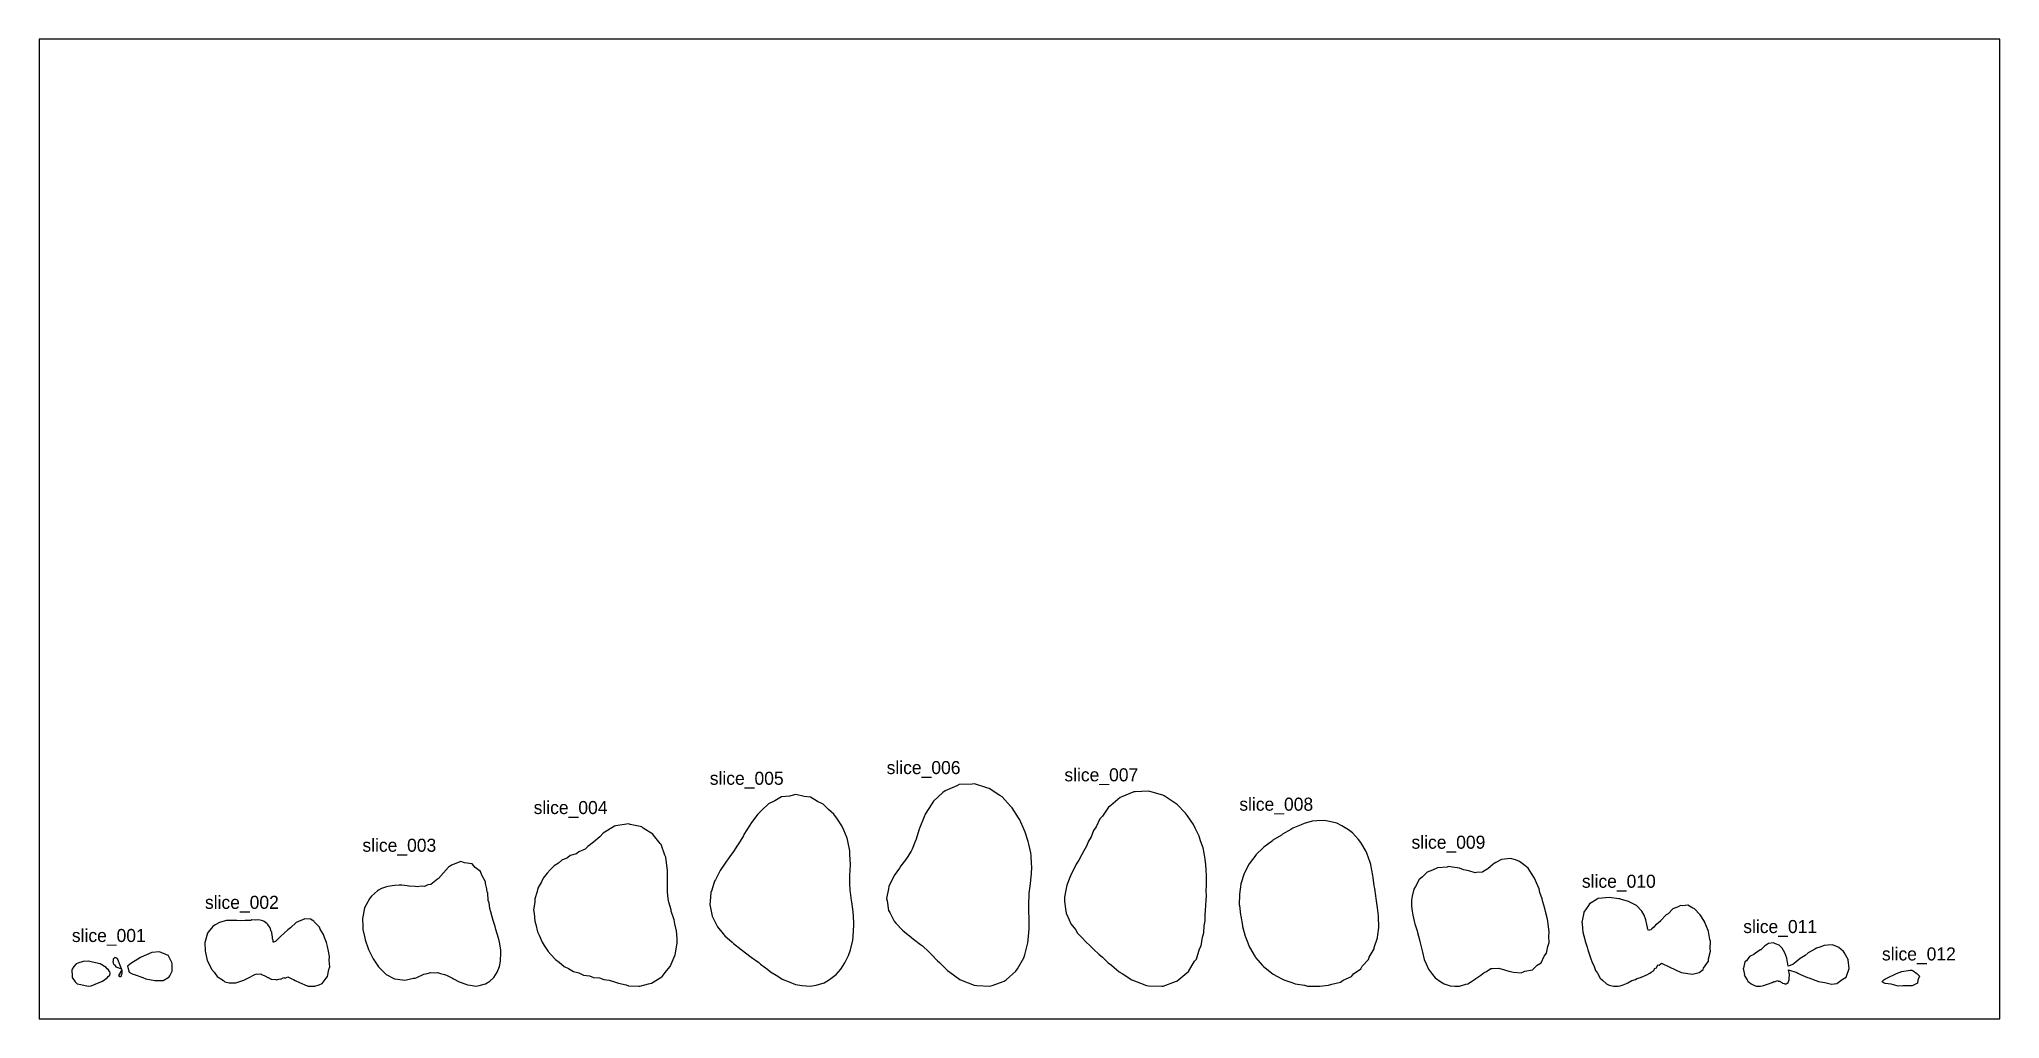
# Model space of a CAD drawing. Header units: metres. Extents: x 0 to 600, y 0 to 300.
import ezdxf

# ---------------------------------------------------------------- set-up
doc = ezdxf.new("R2010")
doc.units = ezdxf.units.M

msp = doc.modelspace()

# ---------------------------------------------------------------- linework, layer by layer
at = {"layer": 'sheet_boundary'}
for p, q in [((600, 300), (0, 300)), ((0, 300), (0, 0)), ((600, 0), (600, 300)), ((0, 0), (600, 0))]:
    msp.add_line(p, q, dxfattribs=at)
at = {"layer": 'slice_001'}
for p, q in [((22.615308, 18.340664), (22.593754, 17.664711)), ((22.836337, 18.510214), (22.615308, 18.340664)), ((23.131958, 18.73145), (22.836337, 18.510214)), ((23.424949, 18.698335), (23.131958, 18.73145)), ((24.014164, 18.256174), (23.424949, 18.698335)), ((24.061849, 18.214672), (24.014164, 18.256174)), ((24.109157, 18.125171), (24.061849, 18.214672)), ((25.152874, 15.354789), (24.109157, 18.125171)), ((30.163692, 18.281576), (28.073598, 16.899087)), ((30.999495, 18.816758), (30.163692, 18.281576)), ((31.175738, 18.877762), (30.999495, 18.816758)), ((34.452038, 20.321847), (31.175738, 18.877762)), ((36.828389, 20.518236), (34.452038, 20.321847)), ((39.419407, 19.440258), (36.828389, 20.518236)), ((39.522987, 19.354436), (39.419407, 19.440258)), ((39.54093, 19.31356), (39.522987, 19.354436)), ((40.590369, 17.272579), (39.54093, 19.31356)), ((10.05329, 15.243968), (10, 14.968596)), ((10, 14.968596), (10.044392, 13.028367)), ((10.044392, 13.028367), (10.111478, 12.678625)), ((10.570428, 16.040641), (10.05329, 15.243968)), ((10.111478, 12.678625), (10.990255, 11.294206)), ((11.319287, 16.812053), (10.570428, 16.040641)), ((11.83076, 16.999427), (11.319287, 16.812053)), ((13.44876, 17.579762), (11.83076, 16.999427)), ((15.037642, 17.616814), (13.44876, 17.579762)), ((16.297796, 17.379632), (15.037642, 17.616814)), ((18.689639, 16.798461), (16.297796, 17.379632)), ((20.528573, 15.688443), (18.689639, 16.798461)), ((19.367876, 11.538751), (20.835849, 12.533249)), ((20.829323, 15.297246), (20.528573, 15.688443)), ((21.253377, 14.968596), (20.829323, 15.297246)), ((20.835849, 12.533249), (21.127736, 12.9572)), ((21.127736, 12.9572), (21.561817, 13.391711)), ((21.515781, 14.528965), (21.253377, 14.968596)), ((21.591615, 14.408977), (21.515781, 14.528965)), ((21.561817, 13.391711), (21.663651, 13.84556)), ((21.693734, 13.969775), (21.591615, 14.408977)), ((21.663651, 13.84556), (21.693734, 13.969775)), ((22.593754, 17.664711), (22.52012, 17.55207)), ((22.52012, 17.55207), (22.661375, 17.057194)), ((22.661375, 17.057194), (22.812217, 16.667767)), ((22.812217, 16.667767), (23.030402, 16.519011)), ((23.030402, 16.519011), (23.39917, 15.886127)), ((23.39917, 15.886127), (25.152874, 15.354789)), ((25.320925, 14.966112), (24.300117, 13.229053)), ((24.300117, 13.229053), (24.554208, 13.057029)), ((24.554208, 13.057029), (24.523232, 12.978103)), ((24.523232, 12.978103), (24.821112, 12.850982)), ((24.821112, 12.850982), (24.851195, 12.982787)), ((24.851195, 12.982787), (25.158959, 13.02725)), ((25.158959, 13.02725), (25.198991, 13.561441)), ((25.198991, 13.561441), (25.391938, 13.801063)), ((25.362495, 14.950689), (25.320925, 14.966112)), ((25.391938, 13.801063), (25.362495, 14.950689)), ((28.073598, 16.899087), (27.026842, 16.142907)), ((27.026842, 16.142907), (27.480367, 14.297412)), ((27.480367, 14.297412), (28.473967, 13.823837)), ((28.473967, 13.823837), (29.359571, 13.41876)), ((29.359571, 13.41876), (31.76262, 12.657347)), ((31.76262, 12.657347), (32.62826, 12.293732)), ((32.62826, 12.293732), (35.433648, 11.767028)), ((37.946262, 11.757557), (39.664249, 12.804203)), ((39.664249, 12.804203), (39.774056, 12.859086)), ((39.774056, 12.859086), (39.986627, 13.20491)), ((39.986627, 13.20491), (40.713058, 14.593956)), ((40.671015, 16.86216), (40.590369, 17.272579)), ((40.726962, 14.968596), (40.671015, 16.86216)), ((40.713058, 14.593956), (40.726962, 14.968596)), ((10.990255, 11.294206), (11.580739, 10.735394)), ((11.580739, 10.735394), (12.728718, 10.517491)), ((12.728718, 10.517491), (14.987048, 10)), ((14.987048, 10), (15.880568, 10.093875)), ((15.880568, 10.093875), (17.083605, 10.613996)), ((17.083605, 10.613996), (19.367876, 11.538751)), ((35.433648, 11.767028), (35.56727, 11.725729)), ((35.56727, 11.725729), (35.735775, 11.750956)), ((35.735775, 11.750956), (37.946262, 11.757557))]:
    msp.add_line(p, q, dxfattribs=at)
at = {"layer": 'slice_002'}
for p, q in [((56.940721, 30.013889), (55.201724, 29.455375)), ((57.306055, 30.069667), (56.940721, 30.013889)), ((57.854504, 30.128481), (57.306055, 30.069667)), ((59.574282, 30.067938), (57.854504, 30.128481)), ((60.467003, 30.096138), (59.574282, 30.067938)), ((61.526701, 29.963864), (60.467003, 30.096138)), ((63.075345, 30.120353), (61.526701, 29.963864)), ((63.127054, 30.113705), (63.075345, 30.120353)), ((63.256342, 30.12911), (63.127054, 30.113705)), ((64.763586, 30.146422), (63.256342, 30.12911)), ((65.061313, 30.264304), (64.763586, 30.146422)), ((66.24766, 30.234589), (65.061313, 30.264304)), ((66.811658, 30.300146), (66.24766, 30.234589)), ((67.63844, 30.187236), (66.811658, 30.300146)), ((68.462801, 29.95869), (67.63844, 30.187236)), ((81.292304, 30.668341), (78.610022, 29.487536)), ((83.019342, 30.465509), (81.292304, 30.668341)), ((84.058743, 29.916289), (83.019342, 30.465509)), ((51.517722, 26.179726), (50.778257, 23.704035)), ((51.736319, 26.530537), (51.517722, 26.179726)), ((53.126708, 28.237146), (51.736319, 26.530537)), ((53.86292, 28.767048), (53.126708, 28.237146)), ((55.201724, 29.455375), (53.86292, 28.767048)), ((68.888091, 29.838303), (68.462801, 29.95869)), ((69.644358, 29.210783), (68.888091, 29.838303)), ((69.886116, 29.01209), (69.644358, 29.210783)), ((69.95902, 28.89114), (69.886116, 29.01209)), ((70.723781, 27.860685), (69.95902, 28.89114)), ((71.024175, 26.763788), (70.723781, 27.860685)), ((71.146967, 26.547603), (71.024175, 26.763788)), ((71.174607, 26.212272), (71.146967, 26.547603)), ((71.429322, 25.141939), (71.174607, 26.212272)), ((71.429823, 24.482107), (71.429322, 25.141939)), ((71.588621, 24.099703), (71.429823, 24.482107)), ((71.636419, 23.434569), (71.588621, 24.099703)), ((73.861355, 25.158645), (72.290625, 23.698654)), ((74.956544, 26.219622), (73.861355, 25.158645)), ((76.07016, 27.259445), (74.956544, 26.219622)), ((76.9028, 27.826831), (76.07016, 27.259445)), ((78.610022, 29.487536), (76.9028, 27.826831)), ((84.152281, 29.653627), (84.058743, 29.916289)), ((85.785268, 28.047369), (84.152281, 29.653627)), ((85.985399, 27.435311), (85.785268, 28.047369)), ((87.024657, 25.795898), (85.985399, 27.435311)), ((87.30156, 24.915829), (87.024657, 25.795898)), ((87.908549, 23.333881), (87.30156, 24.915829)), ((50.778257, 23.704035), (50.726962, 23.406773)), ((50.726962, 23.406773), (50.766642, 20.720712)), ((50.766642, 20.720712), (50.840201, 20.280733)), ((50.840201, 20.280733), (51.444709, 17.837841)), ((71.732396, 23.466008), (71.636419, 23.434569)), ((72.290625, 23.698654), (71.732396, 23.466008)), ((88.245876, 22.135617), (87.908549, 23.333881)), ((88.493641, 20.720712), (88.245876, 22.135617)), ((88.822916, 19.10635), (88.493641, 20.720712)), ((88.777081, 17.976633), (88.822916, 19.10635)), ((51.444709, 17.837841), (51.788723, 17.144934)), ((51.788723, 17.144934), (52.677157, 15.201097)), ((52.677157, 15.201097), (53.55676, 14.237341)), ((53.55676, 14.237341), (54.449929, 12.957065)), ((54.449929, 12.957065), (56.36842, 11.783993)), ((62.646929, 11.847802), (64.051357, 12.54495)), ((64.051357, 12.54495), (65.974469, 13.526779)), ((65.974469, 13.526779), (66.537323, 13.733643)), ((66.537323, 13.733643), (66.687342, 13.704831)), ((66.687342, 13.704831), (67.83049, 13.73722)), ((67.83049, 13.73722), (68.059826, 13.588654)), ((68.059826, 13.588654), (68.872334, 13.277017)), ((68.872334, 13.277017), (69.075084, 13.150504)), ((69.075084, 13.150504), (69.965873, 12.641737)), ((69.965873, 12.641737), (70.080327, 12.612214)), ((70.080327, 12.612214), (70.987512, 12.187313)), ((70.987512, 12.187313), (71.175611, 12.110062)), ((71.175611, 12.110062), (71.21747, 12.098291)), ((71.21747, 12.098291), (72.364639, 11.989229)), ((72.576, 11.937586), (73.625203, 12.192952)), ((73.625203, 12.192952), (73.944255, 12.126586)), ((73.944255, 12.126586), (74.864776, 12.617779)), ((74.864776, 12.617779), (75.319667, 12.496314)), ((75.319667, 12.496314), (76.116942, 12.812835)), ((76.116942, 12.812835), (77.344288, 12.227665)), ((77.344288, 12.227665), (77.792436, 12.04469)), ((77.792436, 12.04469), (78.339532, 11.702909)), ((86.62515, 10.817451), (87.799785, 12.423915)), ((87.799785, 12.423915), (88.234993, 12.932979)), ((88.234993, 12.932979), (88.651655, 15.143664)), ((88.651655, 15.143664), (88.905822, 15.920761)), ((88.905822, 15.920761), (88.777081, 17.976633)), ((56.36842, 11.783993), (56.831884, 11.35333)), ((56.831884, 11.35333), (58.086063, 11.022577)), ((58.086063, 11.022577), (60.147095, 11.048455)), ((60.147095, 11.048455), (62.646929, 11.847802)), ((72.364639, 11.989229), (72.576, 11.937586)), ((78.339532, 11.702909), (79.698881, 11.166071)), ((79.698881, 11.166071), (81.967286, 10.14679)), ((81.967286, 10.14679), (82.135119, 10.069082)), ((82.135119, 10.069082), (82.277059, 10.045122)), ((82.277059, 10.045122), (84.384643, 10)), ((84.384643, 10), (85.659658, 10.43365)), ((85.659658, 10.43365), (86.62515, 10.817451))]:
    msp.add_line(p, q, dxfattribs=at)
at = {"layer": 'slice_003'}
for p, q in [((129.026406, 48.157811), (126.136268, 47.072105)), ((130.177289, 47.750126), (129.026406, 48.157811)), ((121.922554, 42.791094), (119.849784, 41.124875)), ((122.035757, 42.839593), (121.922554, 42.791094)), ((122.176991, 42.993434), (122.035757, 42.839593)), ((125.216904, 46.405041), (122.176991, 42.993434)), ((126.136268, 47.072105), (125.216904, 46.405041)), ((132.472315, 47.478381), (130.177289, 47.750126)), ((133.453739, 46.319564), (132.472315, 47.478381)), ((135.022409, 45.133214), (133.453739, 46.319564)), ((135.409312, 43.981792), (135.022409, 45.133214)), ((136.546657, 41.935245), (135.409312, 43.981792)), ((101.134487, 36.905563), (100.076421, 34.929229)), ((101.699149, 37.517848), (101.134487, 36.905563)), ((103.523501, 39.22979), (101.699149, 37.517848)), ((103.793457, 39.407897), (103.523501, 39.22979)), ((104.798892, 39.873666), (103.793457, 39.407897)), ((106.252551, 40.442568), (104.798892, 39.873666)), ((106.692062, 40.560448), (106.252551, 40.442568)), ((108.743021, 40.845564), (106.692062, 40.560448)), ((110.128516, 40.877417), (108.743021, 40.845564)), ((111.013342, 40.895766), (110.128516, 40.877417)), ((112.653604, 40.689098), (111.013342, 40.895766)), ((113.075015, 40.636743), (112.653604, 40.689098)), ((113.240501, 40.626777), (113.075015, 40.636743)), ((115.056155, 40.499897), (113.240501, 40.626777)), ((115.757133, 40.446421), (115.056155, 40.499897)), ((116.937381, 40.605323), (115.757133, 40.446421)), ((117.874188, 40.560175), (116.937381, 40.605323)), ((118.952851, 41.052729), (117.874188, 40.560175)), ((119.849784, 41.124875), (118.952851, 41.052729)), ((136.591326, 41.419273), (136.546657, 41.935245)), ((137.004599, 39.815418), (136.591326, 41.419273)), ((137.138085, 38.798795), (137.004599, 39.815418)), ((137.271074, 38.573592), (137.138085, 38.798795)), ((137.414667, 36.240495), (137.271074, 38.573592)), ((137.72071, 35.508109), (137.414667, 36.240495)), ((99.145148, 31.780141), (98.905822, 30.70919)), ((98.905822, 30.70919), (99.015377, 28.315029)), ((99.578594, 33.967496), (99.145148, 31.780141)), ((100.076421, 34.929229), (99.578594, 33.967496)), ((137.907662, 33.76965), (137.72071, 35.508109)), ((138.253364, 32.756768), (137.907662, 33.76965)), ((138.601614, 31.180208), (138.253364, 32.756768)), ((138.921537, 30.116885), (138.601614, 31.180208)), ((139.511835, 28.238404), (138.921537, 30.116885)), ((99.015377, 28.315029), (99.016324, 27.397338)), ((99.016324, 27.397338), (99.601971, 24.836332)), ((99.601971, 24.836332), (99.711795, 24.206968)), ((99.711795, 24.206968), (100.682645, 21.569476)), ((139.731368, 27.397338), (139.511835, 28.238404)), ((140.592782, 24.668837), (139.731368, 27.397338)), ((140.639869, 24.418794), (140.592782, 24.668837)), ((140.847253, 23.43211), (140.639869, 24.418794)), ((100.682645, 21.569476), (100.796999, 21.203009)), ((100.796999, 21.203009), (102.093363, 18.588383)), ((102.093363, 18.588383), (102.1798, 18.392509)), ((102.1798, 18.392509), (103.85049, 15.895409)), ((141.270333, 21.107297), (140.847253, 23.43211)), ((141.214173, 17.604204), (141.316196, 20.2902)), ((141.316196, 20.2902), (141.270333, 21.107297)), ((103.85049, 15.895409), (103.896627, 15.819279)), ((103.896627, 15.819279), (104.921554, 14.7672)), ((104.921554, 14.7672), (106.063028, 13.65057)), ((106.063028, 13.65057), (106.199756, 13.60528)), ((106.199756, 13.60528), (108.773861, 12.218576)), ((108.773861, 12.218576), (109.683766, 12.190059)), ((109.683766, 12.190059), (111.886503, 11.822706)), ((111.886503, 11.822706), (114.567984, 12.413311)), ((114.567984, 12.413311), (115.020203, 12.470589)), ((115.020203, 12.470589), (115.58552, 12.688581)), ((115.58552, 12.688581), (117.745514, 13.670742)), ((117.745514, 13.670742), (118.749467, 13.851906)), ((118.749467, 13.851906), (119.890982, 14.21956)), ((119.890982, 14.21956), (121.025641, 14.09618)), ((121.025641, 14.09618), (121.872169, 14.138014)), ((121.872169, 14.138014), (122.847233, 13.853622)), ((122.847233, 13.853622), (124.039075, 13.550043)), ((124.039075, 13.550043), (124.629123, 13.330371)), ((124.629123, 13.330371), (126.088465, 12.662962)), ((126.088465, 12.662962), (126.509334, 12.414217)), ((126.509334, 12.414217), (126.81234, 12.278213)), ((126.81234, 12.278213), (128.536089, 11.335193)), ((137.933828, 11.572325), (139.13341, 12.694522)), ((139.13341, 12.694522), (140.164774, 14.248193)), ((140.164774, 14.248193), (140.851221, 16.010047)), ((140.851221, 16.010047), (141.214173, 17.604204)), ((128.536089, 11.335193), (130.595382, 10.56724)), ((130.595382, 10.56724), (131.025858, 10.419485)), ((131.025858, 10.419485), (131.915048, 10.29172)), ((131.915048, 10.29172), (133.762682, 10)), ((133.762682, 10), (134.617286, 10.16947)), ((134.617286, 10.16947), (136.58964, 10.695674)), ((136.58964, 10.695674), (137.933828, 11.572325))]:
    msp.add_line(p, q, dxfattribs=at)
at = {"layer": 'slice_004'}
for p, q in [((169.661096, 54.05437), (167.92949, 52.73588)), ((171.545609, 55.771408), (169.661096, 54.05437)), ((172.627068, 56.855131), (171.545609, 55.771408)), ((176.093907, 58.99992), (172.627068, 56.855131)), ((176.320517, 59.107043), (176.093907, 58.99992)), ((176.367053, 59.10325), (176.320517, 59.107043)), ((180.406919, 59.702668), (176.367053, 59.10325)), ((180.896087, 59.484888), (180.406919, 59.702668)), ((184.377844, 58.788362), (180.896087, 59.484888)), ((184.862446, 58.365264), (184.377844, 58.788362)), ((187.792823, 56.553643), (184.862446, 58.365264)), ((188.033371, 56.198219), (187.792823, 56.553643)), ((190.032856, 53.73115), (188.033371, 56.198219)), ((159.954647, 48.60916), (158.898705, 47.711535)), ((161.655106, 49.306574), (159.954647, 48.60916)), ((162.493754, 50.000015), (161.655106, 49.306574)), ((164.451609, 50.551041), (162.493754, 50.000015)), ((165.119222, 51.152247), (164.451609, 50.551041)), ((167.098586, 51.914984), (165.119222, 51.152247)), ((167.92949, 52.73588), (167.098586, 51.914984)), ((190.296684, 53.374329), (190.032856, 53.73115)), ((190.335573, 53.334108), (190.296684, 53.374329)), ((191.492751, 50.106692), (190.335573, 53.334108)), ((191.771562, 49.466534), (191.492751, 50.106692)), ((192.081296, 46.938897), (191.771562, 49.466534)), ((154.250525, 43.036635), (153.697815, 41.928902)), ((155.459396, 44.566386), (154.250525, 43.036635)), ((156.378305, 45.618024), (155.459396, 44.566386)), ((157.57803, 46.802421), (156.378305, 45.618024)), ((158.898705, 47.711535), (157.57803, 46.802421)), ((192.293023, 45.544731), (192.081296, 46.938897)), ((192.262945, 43.991161), (192.293023, 45.544731)), ((192.270433, 41.949303), (192.262945, 43.991161)), ((151.648861, 36.765844), (151.641743, 35.691686)), ((152.395135, 38.942404), (151.648861, 36.765844)), ((152.642521, 40.046286), (152.395135, 38.942404)), ((153.697815, 41.928902), (152.642521, 40.046286)), ((192.225983, 38.840111), (192.234444, 41.284001)), ((192.229819, 38.739289), (192.225983, 38.840111)), ((192.47633, 36.831127), (192.229819, 38.739289)), ((192.234444, 41.284001), (192.270433, 41.949303)), ((192.568804, 36.110596), (192.47633, 36.831127)), ((192.575711, 36.079401), (192.568804, 36.110596)), ((192.670965, 35.750188), (192.575711, 36.079401)), ((151.641743, 35.691686), (151.316196, 33.338257)), ((151.316196, 33.338257), (151.492007, 32.294556)), ((151.492007, 32.294556), (151.630359, 29.907882)), ((193.358568, 33.338257), (192.670965, 35.750188)), ((193.446695, 33.011507), (193.358568, 33.338257)), ((194.301277, 30.337027), (193.446695, 33.011507)), ((194.563605, 29.122959), (194.301277, 30.337027)), ((151.630359, 29.907882), (151.947339, 28.884469)), ((151.947339, 28.884469), (152.525413, 26.594106)), ((152.525413, 26.594106), (152.970361, 25.583592)), ((152.970361, 25.583592), (153.922585, 23.481952)), ((195.029557, 26.971617), (194.563605, 29.122959)), ((195.18812, 24.63702), (195.029557, 26.971617)), ((195.216359, 23.308529), (195.18812, 24.63702)), ((153.922585, 23.481952), (154.520712, 22.49285)), ((154.520712, 22.49285), (155.765577, 20.640741)), ((155.765577, 20.640741), (156.568468, 19.705242)), ((156.568468, 19.705242), (158.014585, 18.144637)), ((158.014585, 18.144637), (159.075206, 17.316546)), ((193.140964, 16.056372), (194.617156, 19.547217)), ((194.617156, 19.547217), (194.75667, 20.096024)), ((194.75667, 20.096024), (195.216359, 23.308529)), ((159.075206, 17.316546), (160.617973, 16.069417)), ((160.617973, 16.069417), (161.969233, 15.416157)), ((161.969233, 15.416157), (163.497007, 14.472055)), ((163.497007, 14.472055), (165.127732, 14.055631)), ((165.127732, 14.055631), (166.549107, 13.361481)), ((166.549107, 13.361481), (168.368272, 13.186704)), ((168.368272, 13.186704), (169.667098, 12.648438)), ((169.667098, 12.648438), (171.483055, 12.582126)), ((171.483055, 12.582126), (172.796147, 12.07759)), ((172.796147, 12.07759), (174.382306, 11.882969)), ((187.339669, 10.907758), (190.520709, 12.895998)), ((190.520709, 12.895998), (190.611382, 12.996552)), ((190.611382, 12.996552), (191.998077, 14.670099)), ((191.998077, 14.670099), (193.092548, 15.984284)), ((193.092548, 15.984284), (193.140964, 16.056372)), ((174.382306, 11.882969), (176.040676, 11.30369)), ((176.040676, 11.30369), (177.246547, 10.951843)), ((177.246547, 10.951843), (179.629101, 10.381689)), ((179.629101, 10.381689), (180.359822, 10.143569)), ((180.359822, 10.143569), (183.53497, 10.035762)), ((183.53497, 10.035762), (183.777774, 10)), ((183.777774, 10), (186.462334, 10.669973)), ((186.462334, 10.669973), (187.276636, 10.871702)), ((187.276636, 10.871702), (187.339669, 10.907758))]:
    msp.add_line(p, q, dxfattribs=at)
at = {"layer": 'slice_005'}
for p, q in [((225.141942, 66.792808), (223.152026, 65.806201)), ((227.147805, 67.950597), (225.141942, 66.792808)), ((229.618808, 68.206095), (227.147805, 67.950597)), ((231.5863, 68.664028), (229.618808, 68.206095)), ((234.089439, 68.031027), (231.5863, 68.664028)), ((235.996696, 67.856996), (234.089439, 68.031027)), ((238.14562, 66.530796), (235.996696, 67.856996)), ((239.960455, 65.753172), (238.14562, 66.530796)), ((218.029295, 60.154845), (217.467685, 59.257519)), ((219.922496, 62.689735), (218.029295, 60.154845)), ((221.163046, 63.901763), (219.922496, 62.689735)), ((223.152026, 65.806201), (221.163046, 63.901763)), ((241.560873, 64.097421), (239.960455, 65.753172)), ((243.213123, 62.721911), (241.560873, 64.097421)), ((244.253151, 61.089299), (243.213123, 62.721911)), ((245.639959, 59.13261), (244.253151, 61.089299)), ((215.514297, 56.030796), (213.75648, 53.231527)), ((215.684089, 56.420045), (215.514297, 56.030796)), ((217.467685, 59.257519), (215.684089, 56.420045)), ((246.215423, 57.777707), (245.639959, 59.13261)), ((247.227649, 55.290528), (246.215423, 57.777707)), ((247.474115, 54.362566), (247.227649, 55.290528)), ((248.038611, 51.44179), (247.474115, 54.362566)), ((210.1357, 48.017758), (210.098421, 47.959921)), ((211.569075, 50.035645), (210.1357, 48.017758)), ((211.930152, 50.544203), (211.569075, 50.035645)), ((211.939977, 50.556865), (211.930152, 50.544203)), ((212.431297, 51.270156), (211.939977, 50.556865)), ((213.73426, 53.173819), (212.431297, 51.270156)), ((213.75648, 53.231527), (213.73426, 53.173819)), ((248.097111, 51.005669), (248.038611, 51.44179)), ((248.222378, 48.11166), (248.097111, 51.005669)), ((248.235819, 47.832052), (248.222378, 48.11166)), ((206.658859, 42.112191), (205.848786, 39.403843)), ((206.956041, 42.548622), (206.658859, 42.112191)), ((208.280336, 45.189656), (206.956041, 42.548622)), ((208.439954, 45.400051), (208.280336, 45.189656)), ((210.098421, 47.959921), (208.439954, 45.400051)), ((248.05515, 42.085035), (248.121956, 44.486878)), ((248.075893, 41.517444), (248.05515, 42.085035)), ((248.121956, 44.486878), (248.145044, 44.866844)), ((248.145044, 44.866844), (248.235139, 47.792776)), ((248.235139, 47.792776), (248.235819, 47.832052)), ((205.527408, 38.693511), (205.36199, 35.986302)), ((205.848786, 39.403843), (205.527408, 38.693511)), ((248.178477, 39.304175), (248.075893, 41.517444)), ((248.294595, 38.693511), (248.178477, 39.304175)), ((248.591344, 36.257679), (248.294595, 38.693511)), ((248.714447, 35.773331), (248.591344, 36.257679)), ((205.36199, 35.986302), (205.216359, 35.057409)), ((205.216359, 35.057409), (205.752372, 32.440472)), ((205.752372, 32.440472), (205.919519, 31.46915)), ((205.919519, 31.46915), (207.133312, 29.024218)), ((249.110406, 32.726852), (248.714447, 35.773331)), ((249.137357, 32.586934), (249.110406, 32.726852)), ((249.195217, 31.634309), (249.137357, 32.586934)), ((249.342114, 29.061154), (249.195217, 31.634309)), ((207.133312, 29.024218), (207.56826, 28.208639)), ((207.56826, 28.208639), (209.349443, 25.98968)), ((209.349443, 25.98968), (209.871569, 25.419941)), ((209.871569, 25.419941), (212.029124, 23.428865)), ((248.263383, 21.135475), (248.977506, 24.099213)), ((248.977506, 24.099213), (249.117772, 25.209473)), ((249.117772, 25.209473), (249.339886, 28.64359)), ((249.339886, 28.64359), (249.342114, 29.061154)), ((212.029124, 23.428865), (212.488574, 23.057375)), ((212.488574, 23.057375), (214.808082, 21.23469)), ((214.808082, 21.23469), (215.188516, 20.947709)), ((215.188516, 20.947709), (217.518267, 19.212626)), ((217.518267, 19.212626), (217.903943, 18.885124)), ((217.903943, 18.885124), (220.191899, 17.206797)), ((246.558745, 17.10229), (247.706082, 19.426216)), ((247.706082, 19.426216), (248.263383, 21.135475)), ((220.191899, 17.206797), (220.710549, 16.705212)), ((220.710549, 16.705212), (222.968264, 15.150927)), ((222.968264, 15.150927), (223.790571, 14.378471)), ((223.790571, 14.378471), (226.027334, 13.104459)), ((226.027334, 13.104459), (227.349906, 12.133274)), ((227.349906, 12.133274), (229.530563, 11.314309)), ((240.189241, 11.050912), (241.886468, 12.016436)), ((241.886468, 12.016436), (243.851508, 13.559396)), ((243.851508, 13.559396), (245.318969, 15.188045)), ((245.318969, 15.188045), (246.558745, 17.10229)), ((229.530563, 11.314309), (231.454798, 10.477774)), ((231.454798, 10.477774), (233.514035, 10.224863)), ((233.514035, 10.224863), (235.889427, 10)), ((235.889427, 10), (237.778411, 10.347222)), ((237.778411, 10.347222), (240.189241, 11.050912))]:
    msp.add_line(p, q, dxfattribs=at)
at = {"layer": 'slice_006'}
for p, q in [((273.672008, 66.632027), (273.173071, 65.86058)), ((276.585248, 69.264977), (273.672008, 66.632027)), ((277.216435, 69.853355), (276.585248, 69.264977)), ((280.842092, 71.385411), (277.216435, 69.853355)), ((281.564962, 71.725838), (280.842092, 71.385411)), ((285.49672, 71.871513), (281.564962, 71.725838)), ((286.250542, 71.944123), (285.49672, 71.871513)), ((290.021307, 70.747475), (286.250542, 71.944123)), ((290.745979, 70.568678), (290.021307, 70.747475)), ((293.997632, 68.344765), (290.745979, 70.568678)), ((294.646142, 67.954426), (293.997632, 68.344765)), ((297.218608, 65.134437), (294.646142, 67.954426)), ((270.778624, 61.806188), (269.522394, 58.601028)), ((271.149769, 62.655923), (270.778624, 61.806188)), ((273.173071, 65.86058), (271.149769, 62.655923)), ((297.762051, 64.583131), (297.218608, 65.134437)), ((299.675114, 61.551471), (297.762051, 64.583131)), ((300.101859, 60.889638), (299.675114, 61.551471)), ((301.465184, 57.889177), (300.101859, 60.889638)), ((268.048096, 54.262579), (267.203403, 51.955871)), ((268.375315, 54.977022), (268.048096, 54.262579)), ((269.218027, 57.785738), (268.375315, 54.977022)), ((269.522394, 58.601028), (269.218027, 57.785738)), ((301.776054, 57.159565), (301.465184, 57.889177)), ((302.6953, 54.29056), (301.776054, 57.159565)), ((302.89748, 53.525168), (302.6953, 54.29056)), ((265.189348, 48.754667), (263.686796, 46.80743)), ((265.651896, 49.360233), (265.189348, 48.754667)), ((266.798046, 51.329002), (265.651896, 49.360233)), ((267.203403, 51.955871), (266.798046, 51.329002)), ((303.431954, 50.807231), (302.89748, 53.525168)), ((303.535432, 50.028746), (303.431954, 50.807231)), ((303.719326, 47.467184), (303.535432, 50.028746)), ((261.309087, 43.222864), (260.000215, 40.572615)), ((261.6236, 43.930177), (261.309087, 43.222864)), ((263.248898, 46.161519), (261.6236, 43.930177)), ((263.686796, 46.80743), (263.248898, 46.161519)), ((303.325807, 41.318903), (303.596168, 43.541399)), ((303.596168, 43.541399), (303.634153, 44.301842)), ((303.634153, 44.301842), (303.739003, 46.692268)), ((303.739003, 46.692268), (303.719326, 47.467184)), ((259.88787, 39.826326), (259.342114, 36.871173)), ((259.342114, 36.871173), (259.469788, 36.135699)), ((259.469788, 36.135699), (259.928252, 33.178442)), ((260.000215, 40.572615), (259.88787, 39.826326)), ((302.834546, 35.512935), (302.968124, 37.698493)), ((302.968124, 37.698493), (302.999223, 38.448524)), ((302.999223, 38.448524), (303.269985, 40.572615)), ((303.269985, 40.572615), (303.325807, 41.318903)), ((259.928252, 33.178442), (260.284196, 32.50725)), ((260.284196, 32.50725), (261.674644, 29.869653)), ((302.84949, 34.727339), (302.834546, 35.512935)), ((302.877306, 32.261738), (302.84949, 34.727339)), ((302.917301, 31.41416), (302.877306, 32.261738)), ((302.956001, 28.483398), (302.917301, 31.41416)), ((261.674644, 29.869653), (262.199862, 29.294267)), ((262.199862, 29.294267), (264.193201, 27.137039)), ((264.193201, 27.137039), (264.799288, 26.647025)), ((264.799288, 26.647025), (266.992542, 24.885183)), ((266.992542, 24.885183), (267.597881, 24.428797)), ((267.597881, 24.428797), (269.715438, 22.786271)), ((302.579728, 23.239964), (302.688169, 24.157403)), ((302.688169, 24.157403), (302.959392, 27.577851)), ((302.959392, 27.577851), (302.956001, 28.483398)), ((269.715438, 22.786271), (270.284786, 22.303258)), ((270.284786, 22.303258), (272.292704, 20.468928)), ((272.292704, 20.468928), (272.847895, 19.93797)), ((272.847895, 19.93797), (274.94128, 17.747255)), ((299.368254, 15.27265), (301.331749, 18.713357)), ((301.331749, 18.713357), (301.607163, 19.564952)), ((301.607163, 19.564952), (302.579728, 23.239964)), ((274.94128, 17.747255), (275.531413, 17.208172)), ((275.531413, 17.208172), (278.01213, 14.778041)), ((278.01213, 14.778041), (278.671709, 14.314057)), ((278.671709, 14.314057), (281.763, 12.062028)), ((281.763, 12.062028), (282.489069, 11.764295)), ((295.927847, 11.967789), (298.910511, 14.572908)), ((298.910511, 14.572908), (299.368254, 15.27265)), ((282.489069, 11.764295), (286.170086, 10.274725)), ((286.170086, 10.274725), (286.923053, 10.213535)), ((286.923053, 10.213535), (290.877573, 10)), ((290.877573, 10), (291.59512, 10.210009)), ((291.59512, 10.210009), (295.312996, 11.491688)), ((295.312996, 11.491688), (295.927847, 11.967789))]:
    msp.add_line(p, q, dxfattribs=at)
at = {"layer": 'slice_007'}
for p, q in [((330.772434, 67.756535), (327.936581, 65.285981)), ((331.285829, 67.965524), (330.772434, 67.756535)), ((334.981862, 69.505771), (331.285829, 67.965524)), ((335.380158, 69.549103), (334.981862, 69.505771)), ((339.5039, 69.723388), (335.380158, 69.549103)), ((339.876848, 69.654739), (339.5039, 69.723388)), ((343.857318, 68.458845), (339.876848, 69.654739)), ((344.293685, 68.244663), (343.857318, 68.458845)), ((347.678324, 66.053228), (344.293685, 68.244663)), ((348.208217, 65.607271), (347.678324, 66.053228)), ((324.63479, 61.267109), (323.500686, 58.786453)), ((325.401617, 62.065084), (324.63479, 61.267109)), ((327.278267, 64.812024), (325.401617, 62.065084)), ((327.936581, 65.285981), (327.278267, 64.812024)), ((350.799732, 62.938654), (348.208217, 65.607271)), ((351.384719, 62.18539), (350.799732, 62.938654)), ((353.21136, 59.477442), (351.384719, 62.18539)), ((321.120541, 54.395158), (320.489994, 52.856039)), ((321.947023, 55.707685), (321.120541, 54.395158)), ((322.683445, 57.690108), (321.947023, 55.707685)), ((323.500686, 58.786453), (322.683445, 57.690108)), ((353.774151, 58.390954), (353.21136, 59.477442)), ((354.975568, 55.904474), (353.774151, 58.390954)), ((355.438992, 54.51253), (354.975568, 55.904474)), ((356.167517, 52.351535), (355.438992, 54.51253)), ((318.200899, 48.609586), (317.376804, 47.309233)), ((318.979524, 50.11485), (318.200899, 48.609586)), ((319.676356, 51.414473), (318.979524, 50.11485)), ((320.489994, 52.856039), (319.676356, 51.414473)), ((356.485117, 50.721361), (356.167517, 52.351535)), ((356.865997, 48.897299), (356.485117, 50.721361)), ((357.03941, 47.115548), (356.865997, 48.897299)), ((315.22842, 42.760295), (314.467272, 40.896717)), ((315.781672, 44.266945), (315.22842, 42.760295)), ((316.676036, 45.784894), (315.781672, 44.266945)), ((317.376804, 47.309233), (316.676036, 45.784894)), ((357.175381, 45.594255), (357.03941, 47.115548)), ((357.250805, 43.742867), (357.175381, 45.594255)), ((357.233053, 42.45764), (357.250805, 43.742867)), ((357.267949, 40.59174), (357.233053, 42.45764)), ((313.80782, 37.27832), (313.739003, 35.901967)), ((314.134762, 39.443378), (313.80782, 37.27832)), ((314.467272, 40.896717), (314.134762, 39.443378)), ((357.048476, 34.633128), (357.079897, 36.4522)), ((357.079897, 36.4522), (357.190568, 37.589588)), ((357.173869, 39.443378), (357.267949, 40.59174)), ((357.190568, 37.589588), (357.173869, 39.443378)), ((313.739003, 35.901967), (314.069564, 33.658763)), ((314.069564, 33.658763), (314.271948, 32.360298)), ((314.271948, 32.360298), (315.244772, 30.307176)), ((315.244772, 30.307176), (315.706303, 29.075835)), ((356.494952, 28.452934), (356.774646, 30.033449)), ((356.774646, 30.033449), (356.828254, 31.619573)), ((356.828254, 31.619573), (356.963296, 33.35792)), ((356.963296, 33.35792), (357.048476, 34.633128)), ((315.706303, 29.075835), (317.093172, 27.351886)), ((317.093172, 27.351886), (317.785793, 26.183319)), ((317.785793, 26.183319), (319.32344, 24.735547)), ((319.32344, 24.735547), (320.198202, 23.635793)), ((355.605568, 22.397728), (355.968762, 25.052731)), ((355.968762, 25.052731), (356.393807, 26.380938)), ((356.393807, 26.380938), (356.494952, 28.452934)), ((320.198202, 23.635793), (321.746558, 22.282941)), ((321.746558, 22.282941), (322.73815, 21.265245)), ((322.73815, 21.265245), (324.329508, 19.798767)), ((324.329508, 19.798767), (325.366386, 18.886807)), ((325.366386, 18.886807), (327.179805, 17.158459)), ((353.5798, 17.637843), (354.117572, 18.272959)), ((354.117572, 18.272959), (355.082701, 21.402869)), ((355.082701, 21.402869), (355.605568, 22.397728)), ((327.179805, 17.158459), (328.18868, 16.394425)), ((328.18868, 16.394425), (330.489438, 14.416034)), ((330.489438, 14.416034), (331.39438, 13.855148)), ((331.39438, 13.855148), (334.41362, 11.912457)), ((348.197024, 11.5119), (351.191718, 14.113567)), ((351.191718, 14.113567), (351.668559, 14.443247)), ((351.668559, 14.443247), (353.5798, 17.637843)), ((334.41362, 11.912457), (335.147083, 11.585708)), ((335.147083, 11.585708), (338.889542, 10.246812)), ((338.889542, 10.246812), (339.432081, 10.121725)), ((339.432081, 10.121725), (343.536573, 10)), ((343.536573, 10), (343.952767, 10.009722)), ((343.952767, 10.009722), (347.790681, 11.380729)), ((347.790681, 11.380729), (348.197024, 11.5119))]:
    msp.add_line(p, q, dxfattribs=at)
at = {"layer": 'slice_008'}
for p, q in [((389.564051, 60.484236), (387.148084, 59.860622)), ((390.979952, 60.653444), (389.564051, 60.484236)), ((393.286892, 60.729214), (390.979952, 60.653444)), ((394.908594, 60.427588), (393.286892, 60.729214)), ((397.117424, 59.880501), (394.908594, 60.427588)), ((377.391949, 54.4912), (374.784228, 52.559713)), ((377.506171, 54.657998), (377.391949, 54.4912)), ((380.193212, 56.285338), (377.506171, 54.657998)), ((380.445382, 56.574908), (380.193212, 56.285338)), ((383.086137, 57.937236), (380.445382, 56.574908)), ((383.629971, 58.368637), (383.086137, 57.937236)), ((386.163373, 59.423729), (383.629971, 58.368637)), ((387.148084, 59.860622), (386.163373, 59.423729)), ((398.626757, 59.131825), (397.117424, 59.880501)), ((400.724501, 57.890248), (398.626757, 59.131825)), ((401.869028, 56.921054), (400.724501, 57.890248)), ((403.788205, 54.907027), (401.869028, 56.921054)), ((404.460813, 54.034896), (403.788205, 54.907027)), ((406.08061, 51.209394), (404.460813, 54.034896)), ((372.303879, 50.098948), (370.295134, 47.466829)), ((372.345951, 50.175209), (372.303879, 50.098948)), ((374.721887, 52.454956), (372.345951, 50.175209)), ((374.784228, 52.559713), (374.721887, 52.454956)), ((406.323994, 50.733156), (406.08061, 51.209394)), ((407.29096, 47.864864), (406.323994, 50.733156)), ((368.72971, 44.468854), (367.750546, 41.351764)), ((368.732268, 44.47355), (368.72971, 44.468854)), ((368.872668, 44.744874), (368.732268, 44.47355)), ((370.270375, 47.418879), (368.872668, 44.744874)), ((370.295134, 47.466829), (370.270375, 47.418879)), ((407.48416, 47.269567), (407.29096, 47.864864)), ((407.508398, 47.172299), (407.48416, 47.269567)), ((408.12241, 43.883017), (407.508398, 47.172299)), ((408.234872, 43.321806), (408.12241, 43.883017)), ((408.564594, 40.714968), (408.234872, 43.321806)), ((367.285638, 37.968759), (367.267949, 34.979285)), ((367.729817, 41.26224), (367.283623, 38.164498)), ((367.283623, 38.164498), (367.285638, 37.968759)), ((367.750546, 41.351764), (367.729817, 41.26224)), ((408.734221, 39.926778), (408.564594, 40.714968)), ((409.011573, 37.701761), (408.734221, 39.926778)), ((409.193168, 36.876477), (409.011573, 37.701761)), ((409.491944, 34.690674), (409.193168, 36.876477)), ((367.267949, 34.979285), (367.320068, 34.690674)), ((367.320068, 34.690674), (367.608316, 31.808986)), ((367.608316, 31.808986), (367.691924, 31.473826)), ((367.691924, 31.473826), (368.214108, 28.599712)), ((409.603731, 33.961598), (409.491944, 34.690674)), ((409.875994, 31.549295), (409.603731, 33.961598)), ((409.879645, 31.030485), (409.875994, 31.549295)), ((409.966797, 28.233857), (409.879645, 31.030485)), ((368.214108, 28.599712), (368.283904, 28.290021)), ((368.283904, 28.290021), (369.081271, 25.282569)), ((369.081271, 25.282569), (369.118821, 25.099879)), ((369.118821, 25.099879), (370.144893, 22.432915)), ((408.576861, 21.814856), (409.561921, 24.805097)), ((409.561921, 24.805097), (409.568475, 24.898124)), ((409.568475, 24.898124), (409.679936, 25.742526)), ((409.679936, 25.742526), (409.919785, 28.008289)), ((409.919785, 28.008289), (409.966797, 28.233857)), ((370.144893, 22.432915), (370.339625, 21.944852)), ((370.339625, 21.944852), (370.359551, 21.919795)), ((370.359551, 21.919795), (372.088924, 18.967652)), ((372.088924, 18.967652), (372.258934, 18.792302)), ((372.258934, 18.792302), (374.371776, 16.304437)), ((404.895035, 16.107379), (406.825995, 18.182403)), ((406.825995, 18.182403), (407.016684, 18.84382)), ((407.016684, 18.84382), (408.513027, 21.41031)), ((408.513027, 21.41031), (408.576861, 21.814856)), ((374.371776, 16.304437), (374.694834, 16.01872)), ((374.694834, 16.01872), (377.120872, 14.055992)), ((377.120872, 14.055992), (377.593612, 13.698248)), ((377.593612, 13.698248), (380.239981, 12.283084)), ((380.239981, 12.283084), (380.862312, 11.899495)), ((399.097363, 11.873176), (401.599048, 12.927912)), ((401.599048, 12.927912), (402.235724, 13.738649)), ((402.235724, 13.738649), (404.503794, 15.292557)), ((404.503794, 15.292557), (404.895035, 16.107379)), ((380.862312, 11.899495), (383.630432, 11.014733)), ((383.630432, 11.014733), (384.400759, 10.669592)), ((384.400759, 10.669592), (387.203054, 10.254249)), ((387.203054, 10.254249), (388.106976, 10.034687)), ((388.106976, 10.034687), (390.884621, 10)), ((390.884621, 10), (391.877837, 10.009531)), ((391.877837, 10.009531), (394.602437, 10.29512)), ((394.602437, 10.29512), (395.592529, 10.61691)), ((395.592529, 10.61691), (398.235908, 11.245388)), ((398.235908, 11.245388), (399.097363, 11.873176))]:
    msp.add_line(p, q, dxfattribs=at)
at = {"layer": 'slice_009'}
for p, q in [((447.530392, 48.780746), (445.756902, 47.897889)), ((448.458308, 48.887274), (447.530392, 48.780746)), ((450.218825, 49.083425), (448.458308, 48.887274)), ((451.834916, 48.644122), (450.218825, 49.083425)), ((453.06072, 48.2174), (451.834916, 48.644122)), ((454.650416, 46.990875), (453.06072, 48.2174)), ((422.287423, 42.616823), (421.174392, 40.549311)), ((423.191332, 43.345562), (422.287423, 42.616823)), ((424.789879, 44.897692), (423.191332, 43.345562)), ((426.435275, 45.487368), (424.789879, 44.897692)), ((427.914724, 46.262791), (426.435275, 45.487368)), ((430.847357, 46.470891), (427.914724, 46.262791)), ((431.332285, 46.595646), (430.847357, 46.470891)), ((432.503615, 46.461698), (431.332285, 46.595646)), ((434.626539, 46.083666), (432.503615, 46.461698)), ((435.907899, 45.623652), (434.626539, 46.083666)), ((437.462622, 45.32842), (435.907899, 45.623652)), ((439.459668, 44.750029), (437.462622, 45.32842)), ((439.874891, 44.774281), (439.459668, 44.750029)), ((441.646379, 44.898341), (439.874891, 44.774281)), ((442.139438, 45.172161), (441.646379, 44.898341)), ((443.366682, 45.964254), (442.139438, 45.172161)), ((444.974271, 47.310433), (443.366682, 45.964254)), ((445.263356, 47.578305), (444.974271, 47.310433)), ((445.756902, 47.897889), (445.263356, 47.578305)), ((455.633302, 46.108408), (454.650416, 46.990875)), ((456.737741, 44.47376), (455.633302, 46.108408)), ((457.61342, 43.106325), (456.737741, 44.47376)), ((458.205494, 41.599871), (457.61342, 43.106325)), ((420.197556, 37.521298), (419.966797, 36.349579)), ((419.966797, 36.349579), (420.005283, 34.529678)), ((420.65082, 39.660003), (420.197556, 37.521298)), ((421.174392, 40.549311), (420.65082, 39.660003)), ((458.991501, 39.826595), (458.205494, 41.599871)), ((459.2855, 38.673646), (458.991501, 39.826595)), ((459.990348, 36.700548), (459.2855, 38.673646)), ((460.181786, 35.78327), (459.990348, 36.700548)), ((420.005283, 34.529678), (420.12225, 33.009731)), ((420.12225, 33.009731), (420.350182, 31.702652)), ((420.350182, 31.702652), (420.82298, 29.864084)), ((460.791961, 33.788256), (460.181786, 35.78327)), ((460.988329, 32.878007), (460.791961, 33.788256)), ((461.434405, 30.969149), (460.988329, 32.878007)), ((461.677842, 29.864084), (461.434405, 30.969149)), ((420.82298, 29.864084), (421.016249, 29.052889)), ((421.016249, 29.052889), (421.691599, 26.954978)), ((421.691599, 26.954978), (421.801901, 26.465889)), ((421.801901, 26.465889), (422.446559, 24.143494)), ((422.446559, 24.143494), (422.544161, 23.668664)), ((461.869774, 28.128658), (461.677842, 29.864084)), ((462.114985, 26.680345), (461.869774, 28.128658)), ((462.00203, 25.204636), (462.114985, 26.680345)), ((462.077704, 23.360085), (462.00203, 25.204636)), ((422.544161, 23.668664), (423.080393, 21.238186)), ((423.080393, 21.238186), (423.299372, 20.390769)), ((423.299372, 20.390769), (423.865345, 18.187154)), ((423.865345, 18.187154), (424.451985, 16.808014)), ((459.623403, 17.161583), (460.607789, 19.186124)), ((460.607789, 19.186124), (461.311661, 20.078773)), ((461.311661, 20.078773), (461.668663, 22.193361)), ((461.668663, 22.193361), (462.077704, 23.360085)), ((424.451985, 16.808014), (425.157743, 15.171803)), ((425.157743, 15.171803), (426.342887, 13.58851)), ((426.342887, 13.58851), (427.183332, 12.548241)), ((427.183332, 12.548241), (428.901703, 11.31205)), ((438.281072, 11.425201), (439.293456, 12.010994)), ((439.293456, 12.010994), (439.677672, 12.32218)), ((439.677672, 12.32218), (441.195732, 13.323214)), ((441.195732, 13.323214), (442.164634, 14.219793)), ((442.164634, 14.219793), (442.879391, 14.527929)), ((442.879391, 14.527929), (444.293086, 15.402204)), ((444.293086, 15.402204), (444.692259, 15.404856)), ((444.692259, 15.404856), (446.643834, 15.464097)), ((446.643834, 15.464097), (448.393364, 15.02126)), ((448.393364, 15.02126), (449.799788, 14.608991)), ((449.799788, 14.608991), (451.212214, 14.275479)), ((451.212214, 14.275479), (453.556517, 14.108999)), ((453.556517, 14.108999), (454.598393, 14.571918)), ((454.598393, 14.571918), (456.976081, 15.033261)), ((456.976081, 15.033261), (458.426861, 16.451349)), ((458.426861, 16.451349), (459.623403, 17.161583)), ((428.901703, 11.31205), (429.937798, 10.7172)), ((429.937798, 10.7172), (431.784961, 10.149483)), ((431.784961, 10.149483), (433.197634, 10.00371)), ((433.197634, 10.00371), (434.634852, 10)), ((434.634852, 10), (436.589246, 10.573237)), ((436.589246, 10.573237), (437.164533, 10.701874)), ((437.164533, 10.701874), (438.281072, 11.425201))]:
    msp.add_line(p, q, dxfattribs=at)
at = {"layer": 'slice_010'}
for p, q in [((476.825085, 36.685362), (474.415426, 35.177588)), ((477.096646, 36.814543), (476.825085, 36.685362)), ((477.234865, 36.83033), (477.096646, 36.814543)), ((480.50724, 37.129527), (477.234865, 36.83033)), ((483.384519, 36.784079), (480.50724, 37.129527)), ((483.674511, 36.745042), (483.384519, 36.784079)), ((483.910288, 36.675488), (483.674511, 36.745042)), ((486.402687, 35.91557), (483.910288, 36.675488)), ((472.636062, 31.979755), (472.114985, 29.629379)), ((472.734012, 32.6313), (472.636062, 31.979755)), ((474.103555, 34.651091), (472.734012, 32.6313)), ((474.415426, 35.177588), (474.103555, 34.651091)), ((488.453887, 34.874008), (486.402687, 35.91557)), ((488.66053, 34.777254), (488.453887, 34.874008)), ((488.816181, 34.654384), (488.66053, 34.777254)), ((490.489598, 32.92981), (488.816181, 34.654384)), ((491.154221, 31.738162), (490.489598, 32.92981)), ((491.670215, 30.323128), (491.154221, 31.738162)), ((492.016786, 28.849087), (491.670215, 30.323128)), ((497.91937, 31.815975), (496.197783, 29.989299)), ((498.476015, 32.16756), (497.91937, 31.815975)), ((499.990731, 33.700752), (498.476015, 32.16756)), ((501.583917, 34.282164), (499.990731, 33.700752)), ((502.259011, 34.70612), (501.583917, 34.282164)), ((502.869871, 34.59821), (502.259011, 34.70612)), ((504.526056, 34.828769), (502.869871, 34.59821)), ((506.035599, 33.879375), (504.526056, 34.828769)), ((506.599704, 33.691459), (506.035599, 33.879375)), ((508.209933, 31.951697), (506.599704, 33.691459)), ((508.347607, 31.824706), (508.209933, 31.951697)), ((509.388191, 30.140424), (508.347607, 31.824706)), ((509.74639, 29.558231), (509.388191, 30.140424)), ((472.114985, 29.629379), (472.157927, 29.287753)), ((472.157927, 29.287753), (472.256988, 27.526492)), ((472.256988, 27.526492), (472.377403, 26.729894)), ((472.377403, 26.729894), (472.366256, 26.584698)), ((472.366256, 26.584698), (473.047139, 24.323126)), ((473.047139, 24.323126), (473.106592, 23.749347)), ((492.145865, 27.99169), (492.016786, 28.849087)), ((492.233312, 27.629316), (492.145865, 27.99169)), ((492.46046, 27.018078), (492.233312, 27.629316)), ((492.723971, 27.108418), (492.46046, 27.018078)), ((493.192957, 27.240086), (492.723971, 27.108418)), ((493.487359, 27.537194), (493.192957, 27.240086)), ((494.085197, 28.021644), (493.487359, 27.537194)), ((494.631663, 28.631911), (494.085197, 28.021644)), ((496.039331, 29.845793), (494.631663, 28.631911)), ((496.145382, 29.950697), (496.039331, 29.845793)), ((496.197783, 29.989299), (496.145382, 29.950697)), ((509.772594, 29.48515), (509.74639, 29.558231)), ((510.729746, 27.023676), (509.772594, 29.48515)), ((510.825817, 26.710843), (510.729746, 27.023676)), ((511.296725, 24.273079), (510.825817, 26.710843)), ((511.42723, 23.749347), (511.296725, 24.273079)), ((473.106592, 23.749347), (473.715905, 21.98579)), ((473.715905, 21.98579), (473.919714, 21.148143)), ((473.919714, 21.148143), (474.423726, 19.632044)), ((474.423726, 19.632044), (474.776401, 18.690254)), ((474.776401, 18.690254), (475.251952, 17.21499)), ((510.844247, 17.682983), (510.868336, 18.413463)), ((510.868336, 18.413463), (511.495779, 20.686871)), ((511.394045, 21.384286), (511.42723, 23.749347)), ((511.495779, 20.686871), (511.394045, 21.384286)), ((475.251952, 17.21499), (475.727323, 16.308897)), ((475.727323, 16.308897), (476.307543, 14.750119)), ((476.307543, 14.750119), (476.869318, 13.99414)), ((476.869318, 13.99414), (477.729703, 12.42115)), ((477.729703, 12.42115), (478.37653, 11.871711)), ((487.403953, 11.751137), (488.510569, 12.064417)), ((488.510569, 12.064417), (488.884339, 12.318186)), ((488.884339, 12.318186), (490.002597, 12.665487)), ((490.002597, 12.665487), (490.297891, 12.772726)), ((490.297891, 12.772726), (490.355021, 12.773088)), ((490.355021, 12.773088), (491.666374, 13.373059)), ((491.666374, 13.373059), (491.948821, 13.457822)), ((491.948821, 13.457822), (492.917506, 14.007205)), ((492.917506, 14.007205), (493.331458, 14.312583)), ((493.331458, 14.312583), (494.028209, 14.73745)), ((494.028209, 14.73745), (494.469867, 15.360731)), ((494.469867, 15.360731), (494.962775, 15.576829)), ((494.962775, 15.576829), (495.373373, 16.482017)), ((495.373373, 16.482017), (495.743479, 16.471766)), ((495.743479, 16.471766), (496.504026, 17.070193)), ((496.504026, 17.070193), (499.01859, 15.83457)), ((499.01859, 15.83457), (500.513842, 15.086561)), ((500.513842, 15.086561), (502.444685, 14.141763)), ((502.444685, 14.141763), (505.970856, 13.663461)), ((505.970856, 13.663461), (507.952249, 14.230518)), ((507.952249, 14.230518), (509.206712, 15.066974)), ((509.206712, 15.066974), (509.339219, 15.464056)), ((509.339219, 15.464056), (510.844247, 17.682983)), ((478.37653, 11.871711), (479.603465, 10.693276)), ((479.603465, 10.693276), (480.491223, 10.349082)), ((480.491223, 10.349082), (481.750487, 10)), ((481.750487, 10), (483.250126, 10.018598)), ((483.250126, 10.018598), (483.809037, 10.14374)), ((483.809037, 10.14374), (484.718681, 10.433905)), ((484.718681, 10.433905), (485.72022, 10.845181)), ((485.72022, 10.845181), (486.171794, 10.994818)), ((486.171794, 10.994818), (487.403953, 11.751137))]:
    msp.add_line(p, q, dxfattribs=at)
at = {"layer": 'slice_011'}
for p, q in [((523.399338, 19.064463), (522.458292, 17.7164)), ((524.696991, 19.694813), (523.399338, 19.064463)), ((525.335481, 20.188475), (524.696991, 19.694813)), ((526.805069, 21.093652), (525.335481, 20.188475)), ((526.874008, 21.13019), (526.805069, 21.093652)), ((527.369145, 21.608232), (526.874008, 21.13019)), ((527.952846, 22.197236), (527.369145, 21.608232)), ((527.956234, 22.221576), (527.952846, 22.197236)), ((529.175298, 23.05309), (527.956234, 22.221576)), ((529.253415, 23.089875), (529.175298, 23.05309)), ((530.740375, 23.260022), (529.253415, 23.089875)), ((531.375938, 22.992113), (530.740375, 23.260022)), ((532.477806, 22.535543), (531.375938, 22.992113)), ((533.371275, 21.618366), (532.477806, 22.535543)), ((534.171196, 20.250307), (533.371275, 21.618366)), ((534.780817, 18.557023), (534.171196, 20.250307)), ((535.224203, 16.120489), (534.780817, 18.557023)), ((538.935969, 18.451222), (537.725116, 17.457244)), ((540.389764, 19.421969), (538.935969, 18.451222)), ((541.351175, 20.162376), (540.389764, 19.421969)), ((543.428611, 21.305511), (541.351175, 20.162376)), ((543.885128, 21.624117), (543.428611, 21.305511)), ((544.943086, 21.989754), (543.885128, 21.624117)), ((546.301037, 22.492187), (544.943086, 21.989754)), ((547.327858, 22.557386), (546.301037, 22.492187)), ((548.682987, 22.684749), (547.327858, 22.557386)), ((549.642634, 22.317888), (548.682987, 22.684749)), ((550.709734, 21.876857), (549.642634, 22.317888)), ((552.185325, 20.615493), (550.709734, 21.876857)), ((552.407894, 20.285948), (552.185325, 20.615493)), ((553.60457, 18.162587), (552.407894, 20.285948)), ((553.601986, 18.09268), (553.60457, 18.162587)), ((553.941731, 15.400327), (553.601986, 18.09268)), ((521.594876, 15.536434), (521.495779, 15.400327)), ((521.495779, 15.400327), (521.82642, 13.549892)), ((522.006243, 17.400749), (521.594876, 15.536434)), ((521.82642, 13.549892), (521.805668, 13.369674)), ((521.805668, 13.369674), (522.688711, 11.898571)), ((522.458292, 17.7164), (522.006243, 17.400749)), ((536.660727, 16.683151), (535.224203, 16.120489)), ((535.374648, 14.977639), (537.874967, 14.149777)), ((535.694925, 13.574414), (535.374648, 14.977639)), ((535.537752, 11.936468), (535.585164, 12.028534)), ((535.585164, 12.028534), (535.587688, 12.21532)), ((535.587688, 12.21532), (535.694925, 13.574414)), ((537.725116, 17.457244), (536.660727, 16.683151)), ((537.874967, 14.149777), (538.153414, 13.989263)), ((538.153414, 13.989263), (538.989802, 13.612901)), ((538.989802, 13.612901), (541.189659, 12.660398)), ((541.189659, 12.660398), (541.594126, 12.553884)), ((541.594126, 12.553884), (544.513034, 11.410629)), ((550.14852, 10.813433), (551.760251, 12.081104)), ((551.760251, 12.081104), (552.989787, 12.730731)), ((552.989787, 12.730731), (553.935568, 15.391589)), ((553.935568, 15.391589), (553.941731, 15.400327)), ((522.688711, 11.898571), (522.884434, 11.577366)), ((522.884434, 11.577366), (523.951904, 10.681541)), ((523.951904, 10.681541), (524.735874, 10.323424)), ((524.735874, 10.323424), (525.473209, 10.015203)), ((525.473209, 10.015203), (526.786587, 10)), ((526.786587, 10), (527.282733, 10.109694)), ((527.282733, 10.109694), (527.687497, 10.225093)), ((527.687497, 10.225093), (529.256013, 10.719132)), ((529.256013, 10.719132), (530.373033, 11.1198)), ((530.373033, 11.1198), (530.875817, 11.431191)), ((530.875817, 11.431191), (530.905468, 11.343051)), ((530.905468, 11.343051), (532.080469, 11.778039)), ((532.080469, 11.778039), (532.196049, 11.535467)), ((532.196049, 11.535467), (532.734836, 11.537927)), ((532.734836, 11.537927), (532.900766, 11.28254)), ((532.900766, 11.28254), (533.323242, 11.135864)), ((533.323242, 11.135864), (533.530622, 10.947642)), ((533.530622, 10.947642), (533.970945, 10.77522)), ((533.970945, 10.77522), (534.212626, 10.731866)), ((534.212626, 10.731866), (534.669931, 10.706202)), ((534.669931, 10.706202), (534.943091, 10.928983)), ((534.943091, 10.928983), (535.273927, 11.134133)), ((535.273927, 11.134133), (535.537752, 11.936468)), ((544.513034, 11.410629), (546.497395, 11.139954)), ((546.497395, 11.139954), (548.455197, 10.616531)), ((548.455197, 10.616531), (550.14852, 10.813433))]:
    msp.add_line(p, q, dxfattribs=at)
at = {"layer": 'slice_012'}
for p, q in [((564.534636, 11.970385), (564.772828, 12.115772)), ((564.772828, 12.115772), (565.461306, 12.496005)), ((565.461306, 12.496005), (568.358725, 13.894529)), ((568.358725, 13.894529), (570.064977, 14.473488)), ((570.064977, 14.473488), (572.57305, 14.870348)), ((572.57305, 14.870348), (573.085011, 14.871953)), ((573.085011, 14.871953), (573.527511, 14.74432)), ((573.527511, 14.74432), (574.632785, 13.875379)), ((574.632785, 13.875379), (575.405818, 13.068273)), ((575.405818, 13.068273), (574.93383, 11.832178)), ((563.941731, 11.34034), (564.495615, 11.958349)), ((564.012359, 11.350985), (563.941731, 11.34034)), ((564.572921, 10.913047), (564.012359, 11.350985)), ((564.495615, 11.958349), (564.534636, 11.970385)), ((564.662523, 10.913047), (564.572921, 10.913047)), ((564.961457, 10.80416), (564.662523, 10.913047)), ((566.799711, 10.604129), (564.961457, 10.80416)), ((568.900246, 10), (566.799711, 10.604129)), ((570.321593, 10.126789), (568.900246, 10)), ((573.197454, 10.076013), (570.321593, 10.126789)), ((574.814082, 10.913047), (573.197454, 10.076013)), ((574.93383, 11.832178), (574.814082, 10.913047))]:
    msp.add_line(p, q, dxfattribs=at)

# ---------------------------------------------------------------- texts
at = {"layer": 'slice_001'}
msp.add_text('slice_001', height=4, dxfattribs=at).set_placement((10, 23.518236))
at = {"layer": 'slice_002'}
msp.add_text('slice_002', height=4, dxfattribs=at).set_placement((50.726962, 33.668341))
at = {"layer": 'slice_003'}
msp.add_text('slice_003', height=4, dxfattribs=at).set_placement((98.905822, 51.157811))
at = {"layer": 'slice_004'}
msp.add_text('slice_004', height=4, dxfattribs=at).set_placement((151.316196, 62.702668))
at = {"layer": 'slice_005'}
msp.add_text('slice_005', height=4, dxfattribs=at).set_placement((205.216359, 71.664028))
at = {"layer": 'slice_006'}
msp.add_text('slice_006', height=4, dxfattribs=at).set_placement((259.342114, 74.944123))
at = {"layer": 'slice_007'}
msp.add_text('slice_007', height=4, dxfattribs=at).set_placement((313.739003, 72.723388))
at = {"layer": 'slice_008'}
msp.add_text('slice_008', height=4, dxfattribs=at).set_placement((367.267949, 63.729214))
at = {"layer": 'slice_009'}
msp.add_text('slice_009', height=4, dxfattribs=at).set_placement((419.966797, 52.083425))
at = {"layer": 'slice_010'}
msp.add_text('slice_010', height=4, dxfattribs=at).set_placement((472.114985, 40.129527))
at = {"layer": 'slice_011'}
msp.add_text('slice_011', height=4, dxfattribs=at).set_placement((521.495779, 26.260022))
at = {"layer": 'slice_012'}
msp.add_text('slice_012', height=4, dxfattribs=at).set_placement((563.941731, 17.871953))

doc.saveas('drawing.dxf')
